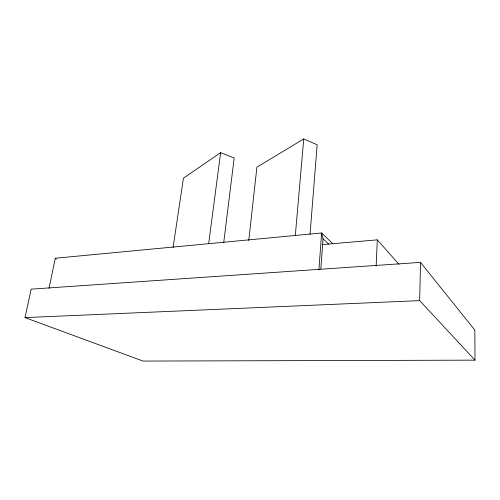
<?xml version="1.0" encoding="UTF-8"?>
<svg xmlns="http://www.w3.org/2000/svg" width="500" height="500" viewBox="0 0 500 500"><rect width="100%" height="100%" fill="white"/><g stroke="black" fill="none" stroke-linecap="round" stroke-linejoin="round"><path stroke-width="0.75" d="M475 360.15L419.669 300.625L420.525 262.375L31.181 289.144L25 317.6L143.05 361.069L475 360.15L474.85 330.125L420.525 262.375M376.15 266.025L377.325 239.85L322.125 244.625M320.844 269.006L323.044 238.781L321.631 232.963L55.287 258.238L49.013 288.337M318.9 269.9L321.631 232.963L332.756 243.65M310.038 234.275L317.175 144.762L303.738 138.931L256.9 167.2L248.762 240.525M295.3 235.613L303.738 138.931M223.694 242.8L234.188 157.963L220.637 152.637L183.431 178.175L173.081 247.506M208.675 243.694L220.637 152.637M25 317.6L419.669 300.625M323.044 238.781L328.669 244.106M55.287 258.238L56.294 259.219M377.325 239.85L398.95 264.325"/></g></svg>
